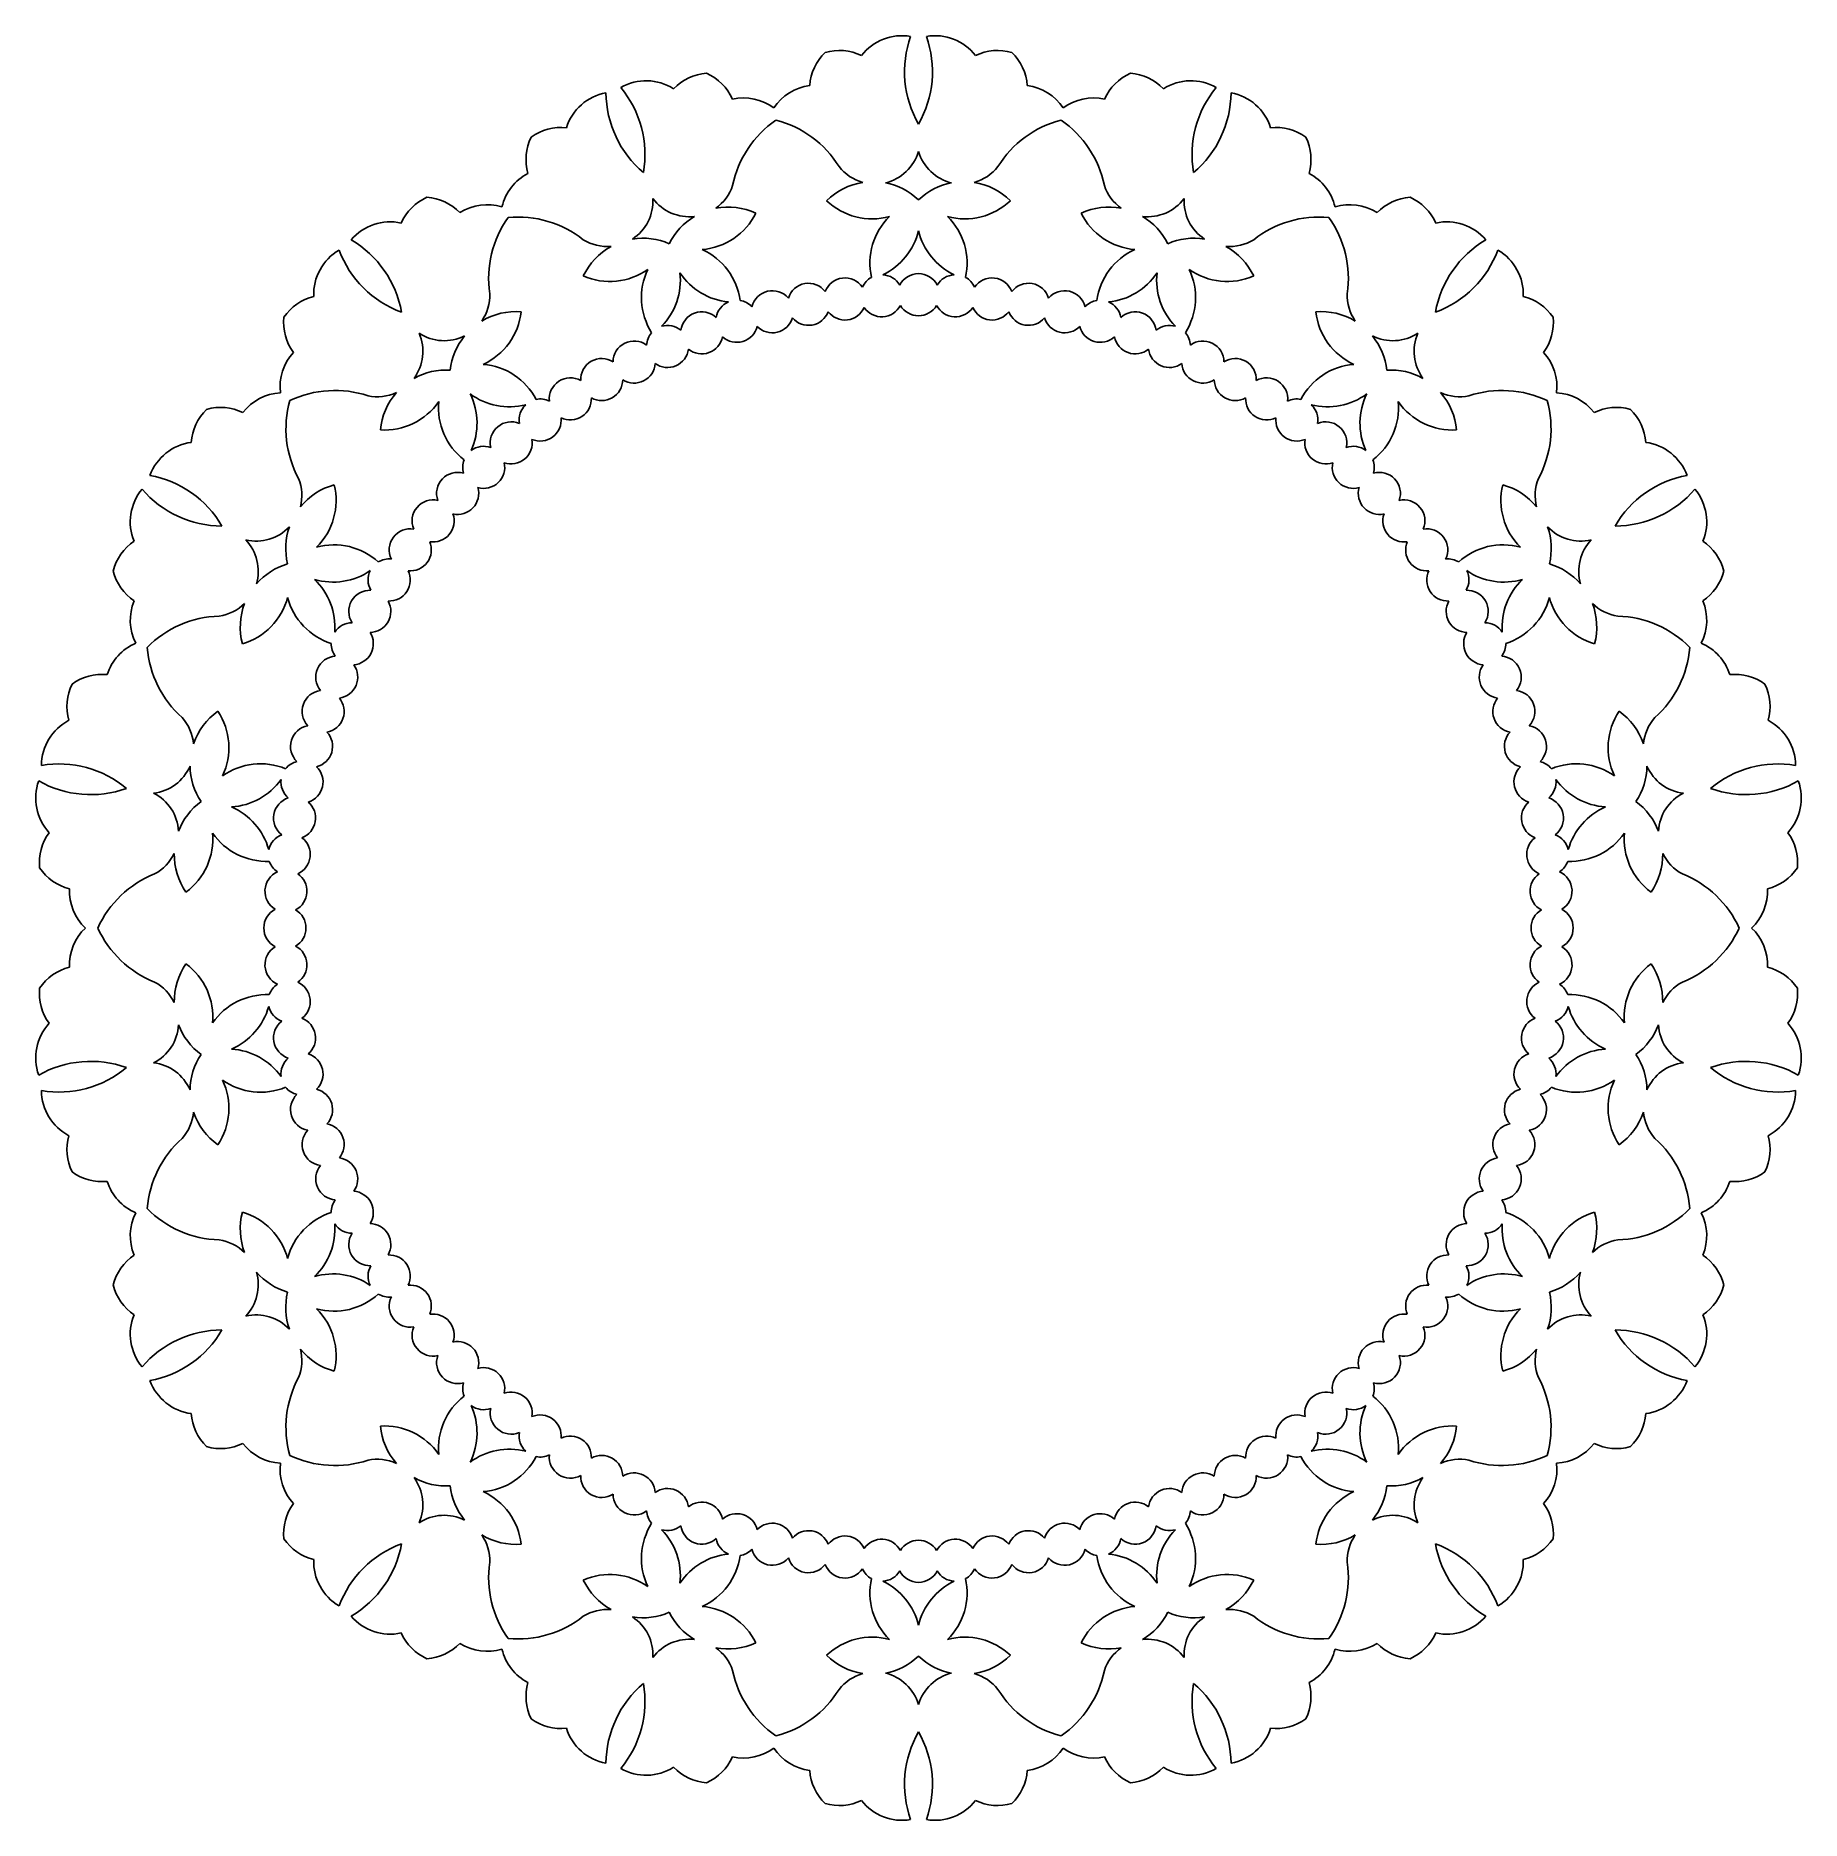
# Model space of a CAD drawing. Extents: x -346 to -179, y 364 to 534.
import ezdxf

# ---------------------------------------------------------------- set-up
doc = ezdxf.new("R2010")
doc.units = 0
doc.layers.get('0').update_dxf_attribs({"linetype": 'CONTINUOUS'})

msp = doc.modelspace()

# ---------------------------------------------------------------- linework, layer by layer
for centre, radius, start, end in [((-263.989295, 528.931327), 4.866577, 80.28949, 142.2956), ((-253.714452, 530.381515), 10.028869, 160.506319, 209.804743), ((-271.119038, 530.381515), 10.028869, 330.195257, 19.493681), ((-260.844195, 528.931327), 4.866577, 37.7044, 99.71051), ((-267.898406, 528.717213), 4.866577, 134.1546, 175.825674), ((-269.959665, 527.527145), 4.866577, 64.174326, 105.8454), ((-254.873824, 527.527145), 4.866577, 74.1546, 115.825674), ((-256.935083, 528.717213), 4.866577, 4.174326, 45.8454), ((-288.286903, 524.647003), 4.866577, 57.7044, 119.71051), ((-282.196331, 525.36949), 4.866577, 94.1546, 135.825674), ((-284.540309, 525.782797), 4.866577, 24.174326, 65.8454), ((-240.29318, 525.782797), 4.866577, 114.1546, 155.825674), ((-242.637158, 525.36949), 4.866577, 44.174326, 85.8454), ((-236.546586, 524.647003), 4.866577, 60.28949, 122.2956), ((-291.242331, 523.571315), 4.866577, 100.28949, 162.2956), ((-282.08313, 528.44825), 10.028869, 180.506319, 229.804743), ((-298.438091, 522.495531), 10.028869, 350.195257, 39.493681), ((-279.064149, 523.020782), 4.866577, 53.399349, 102.2956), ((-272.099649, 524.248812), 4.866577, 97.7044, 146.600651), ((-252.733841, 524.248812), 4.866577, 33.399349, 82.2956), ((-245.76934, 523.020782), 4.866577, 77.7044, 126.600651), ((-226.395398, 522.495531), 10.028869, 140.506319, 189.804743), ((-242.750359, 528.44825), 10.028869, 310.195257, 359.493681), ((-233.591159, 523.571315), 4.866577, 17.7044, 79.71051), ((-296.372385, 520.209829), 4.866577, 84.174326, 125.8454), ((-270.260999, 517.527149), 10.028869, 124.629259, 168.240927), ((-278.492971, 516.075631), 10.028869, 31.759073, 75.370741), ((-246.340519, 516.075631), 10.028869, 104.629259, 148.240927), ((-254.57249, 517.527149), 10.028869, 11.759073, 55.370741), ((-228.461104, 520.209829), 4.866577, 54.1546, 95.825674), ((-294.842463, 522.03312), 4.866577, 154.1546, 195.825674), ((-266.559488, 524.018002), 4.324092, 283.463529, 343.347603), ((-258.274002, 524.018002), 4.324092, 196.652397, 256.536471), ((-229.991027, 522.03312), 4.866577, 344.174326, 25.8454), ((-266.559488, 524.018002), 4.324092, 218.025456, 254.554894), ((-258.274002, 524.018002), 4.324092, 285.445106, 321.974544), ((-297.262056, 516.397286), 4.866577, 117.7044, 166.600651), ((-284.191256, 520.909045), 4.324092, 305.445106, 341.974544), ((-266.738626, 513.659757), 6.266227, 98.9276, 134.715615), ((-266.738626, 513.659757), 6.266227, 46.392824, 79.090823), ((-258.094863, 513.659757), 6.266227, 100.909177, 133.607176), ((-258.094863, 513.659757), 6.266227, 45.284385, 81.0724), ((-240.642234, 520.909045), 4.324092, 198.025456, 234.554894), ((-227.571434, 516.397286), 4.866577, 13.399349, 62.2956), ((-307.133129, 513.997111), 4.866577, 114.1546, 155.825674), ((-309.477106, 513.583804), 4.866577, 44.174326, 85.8454), ((-303.386535, 512.861317), 4.866577, 73.399349, 122.2956), ((-291.977066, 518.075242), 4.324092, 303.463529, 3.347603), ((-284.191256, 520.909045), 4.324092, 216.652397, 276.536471), ((-280.480192, 511.236748), 6.266227, 65.284385, 101.0724), ((-266.82559, 522.649871), 6.266227, 226.392824, 285.284385), ((-258.0079, 522.649871), 6.266227, 254.715615, 313.607176), ((-244.353297, 511.236748), 6.266227, 78.9276, 114.715615), ((-240.642234, 520.909045), 4.324092, 263.463529, 323.347603), ((-232.856423, 518.075242), 4.324092, 176.652397, 236.536471), ((-221.446955, 512.861317), 4.866577, 57.7044, 106.600651), ((-215.356383, 513.583804), 4.866577, 94.1546, 135.825674), ((-217.700361, 513.997111), 4.866577, 24.174326, 65.8454), ((-312.609289, 511.235096), 4.866577, 77.7044, 139.71051), ((-293.235346, 510.709845), 10.028869, 144.629259, 188.240927), ((-300.474421, 506.530363), 10.028869, 51.759073, 95.370741), ((-280.480192, 511.236748), 6.266227, 120.909177, 153.607176), ((-283.473273, 519.714435), 6.266227, 274.715615, 333.607176), ((-260.764903, 512.152454), 6.266227, 134.715615, 192.248142), ((-264.068586, 512.152454), 6.266227, 347.751858, 45.284385), ((-241.360216, 519.714435), 6.266227, 206.392824, 265.284385), ((-244.353297, 511.236748), 6.266227, 26.392824, 59.090823), ((-224.359069, 506.530363), 10.028869, 84.629259, 128.240927), ((-231.598143, 510.709845), 10.028869, 351.759073, 35.370741), ((-212.224201, 511.235096), 4.866577, 40.28949, 102.2956), ((-321.412439, 505.741463), 10.028869, 10.195257, 59.493681), ((-291.977066, 518.075242), 4.324092, 238.025456, 274.554894), ((-288.602672, 508.280407), 6.266227, 66.392824, 99.090823), ((-268.507089, 516.722824), 6.266227, 295.590475, 346.392824), ((-256.326401, 516.722824), 6.266227, 193.607176, 244.409525), ((-236.230817, 508.280407), 6.266227, 80.909177, 113.607176), ((-232.856423, 518.075242), 4.324092, 265.445106, 301.974544), ((-203.421051, 505.741463), 10.028869, 120.506319, 169.804743), ((-315.018575, 509.213465), 4.866577, 120.28949, 182.2956), ((-308.079752, 516.928916), 10.028869, 200.506319, 249.804743), ((-288.602672, 508.280407), 6.266227, 118.9276, 154.715615), ((-285.578128, 507.777213), 6.266227, 7.751858, 65.284385), ((-239.255362, 507.777213), 6.266227, 114.715615, 172.248142), ((-236.230817, 508.280407), 6.266227, 25.284385, 61.0724), ((-216.753737, 516.928916), 10.028869, 290.195257, 339.493681), ((-209.814914, 509.213465), 4.866577, 357.7044, 59.71051), ((-291.759191, 516.698607), 6.266227, 246.392824, 305.284385), ((-282.473682, 508.907139), 6.266227, 154.715615, 212.248142), ((-291.312115, 510.553899), 6.266227, 315.590475, 6.392824), ((-279.866012, 514.71994), 6.266227, 213.607176, 264.409525), ((-269.406126, 508.769477), 2, 33.892986, 159.440347), ((-265.917358, 509.074704), 2, 119.04986, 156.107014), ((-265.917358, 509.074704), 2, 30.559653, 86.649807), ((-262.416745, 509.176562), 2, 27.22632, 152.77368), ((-258.916132, 509.074704), 2, 93.350193, 149.440347), ((-258.916132, 509.074704), 2, 23.892986, 60.95014), ((-255.427363, 508.769477), 2, 20.559653, 146.107014), ((-244.967478, 514.71994), 6.266227, 275.590475, 326.392824), ((-233.521375, 510.553899), 6.266227, 173.607176, 224.409525), ((-242.359808, 508.907139), 6.266227, 327.751858, 25.284385), ((-233.074298, 516.698607), 6.266227, 234.715615, 293.607176), ((-318.689554, 504.300119), 4.866577, 104.174326, 145.8454), ((-307.482182, 509.123359), 4.324092, 325.445106, 1.974544), ((-276.300988, 507.553727), 2, 40.559653, 166.107014), ((-272.871244, 508.261912), 2, 37.22632, 162.77368), ((-251.962245, 508.261912), 2, 17.22632, 142.77368), ((-248.532501, 507.553727), 2, 13.892986, 139.440347), ((-217.351307, 509.123359), 4.324092, 178.025456, 214.554894), ((-206.143936, 504.300119), 4.866577, 34.1546, 75.825674), ((-300.686803, 501.303631), 6.266227, 85.284385, 121.0724), ((-306.398919, 508.246357), 6.266227, 294.715615, 353.607176), ((-283.008089, 505.545752), 2, 47.22632, 172.77368), ((-279.683752, 506.647318), 2, 113.350193, 169.440347), ((-279.683752, 506.647318), 2, 43.892986, 80.95014), ((-272.871244, 508.261912), 2, 220.559653, 339.440347), ((-269.406126, 508.769477), 2, 217.22632, 336.107014), ((-265.917358, 509.074704), 2, 213.892986, 332.77368), ((-262.416745, 509.176562), 2, 210.559653, 329.440347), ((-258.916132, 509.074704), 2, 207.22632, 326.107014), ((-255.427363, 508.769477), 2, 203.892986, 322.77368), ((-251.962245, 508.261912), 2, 200.559653, 319.440347), ((-245.149738, 506.647318), 2, 99.04986, 136.107014), ((-245.149738, 506.647318), 2, 10.559653, 66.649807), ((-241.8254, 505.545752), 2, 7.22632, 132.77368), ((-218.434571, 508.246357), 6.266227, 186.392824, 245.284385), ((-224.146686, 501.303631), 6.266227, 58.9276, 94.715615), ((-317.875499, 506.536716), 4.866577, 174.1546, 215.825674), ((-286.262752, 504.252757), 2, 50.559653, 106.649807), ((-279.683752, 506.647318), 2, 227.22632, 346.107014), ((-276.300988, 507.553727), 2, 223.892986, 342.77368), ((-248.532501, 507.553727), 2, 197.22632, 316.107014), ((-245.149738, 506.647318), 2, 193.892986, 312.77368), ((-238.570737, 504.252757), 2, 73.350193, 129.440347), ((-206.957991, 506.536716), 4.866577, 324.174326, 5.8454), ((-313.829233, 503.797551), 4.324092, 323.463529, 23.347603), ((-307.482182, 509.123359), 4.324092, 236.652397, 296.536471), ((-300.686803, 501.303631), 6.266227, 140.909177, 173.607176), ((-289.436728, 502.772708), 2, 53.892986, 179.440347), ((-286.262752, 504.252757), 2, 139.04986, 176.107014), ((-286.262752, 504.252757), 2, 233.892986, 352.77368), ((-283.008089, 505.545752), 2, 230.559653, 349.440347), ((-241.8254, 505.545752), 2, 190.559653, 309.440347), ((-238.570737, 504.252757), 2, 187.22632, 306.107014), ((-238.570737, 504.252757), 2, 3.892986, 40.95014), ((-235.396761, 502.772708), 2, 0.559653, 126.107014), ((-217.351307, 509.123359), 4.324092, 243.463529, 303.347603), ((-224.146686, 501.303631), 6.266227, 6.392824, 39.090823), ((-211.004256, 503.797551), 4.324092, 156.652397, 216.536471), ((-318.221604, 500.413215), 4.866577, 137.7044, 186.600651), ((-304.294065, 496.309135), 6.266227, 27.751858, 85.284385), ((-292.519277, 501.110613), 2, 57.22632, 182.77368), ((-289.436728, 502.772708), 2, 237.22632, 356.107014), ((-235.396761, 502.772708), 2, 183.892986, 302.77368), ((-232.314213, 501.110613), 2, 357.22632, 122.77368), ((-220.539425, 496.309135), 6.266227, 94.715615, 152.248142), ((-206.611885, 500.413215), 4.866577, 353.399349, 42.2956), ((-307.308309, 495.747527), 6.266227, 86.392824, 119.090823), ((-295.499968, 499.272095), 2, 60.559653, 186.107014), ((-292.519277, 501.110613), 2, 240.559653, 359.440347), ((-232.314213, 501.110613), 2, 180.559653, 299.440347), ((-229.333521, 499.272095), 2, 353.892986, 119.440347), ((-217.52518, 495.747527), 6.266227, 60.909177, 93.607176), ((-322.767359, 494.995796), 4.866577, 93.399349, 142.2956), ((-312.492516, 496.445984), 10.028869, 164.629259, 208.240927), ((-317.865554, 490.042647), 10.028869, 71.759073, 115.370741), ((-313.829233, 503.797551), 4.324092, 258.025456, 294.554894), ((-307.308309, 495.747527), 6.266227, 138.9276, 174.715615), ((-313.153661, 502.578455), 6.266227, 266.392824, 325.284385), ((-301.763297, 498.432702), 6.266227, 174.715615, 232.248142), ((-301.300984, 504.786823), 6.266227, 233.607176, 284.409525), ((-310.631932, 496.957227), 6.266227, 335.590475, 26.392824), ((-298.368716, 497.263376), 2, 63.892986, 100.95014), ((-295.499968, 499.272095), 2, 243.892986, 2.77368), ((-229.333521, 499.272095), 2, 177.22632, 296.107014), ((-226.464773, 497.263376), 2, 79.04986, 116.107014), ((-223.532506, 504.786823), 6.266227, 255.590475, 306.392824), ((-214.201557, 496.957227), 6.266227, 153.607176, 204.409525), ((-223.070192, 498.432702), 6.266227, 307.751858, 5.284385), ((-211.679828, 502.578455), 6.266227, 214.715615, 273.607176), ((-211.004256, 503.797551), 4.324092, 245.445106, 281.974544), ((-217.52518, 495.747527), 6.266227, 5.284385, 41.0724), ((-206.967936, 490.042647), 10.028869, 64.629259, 108.240927), ((-212.340974, 496.445984), 10.028869, 331.759073, 15.370741), ((-202.06613, 494.995796), 4.866577, 37.7044, 86.600651), ((-326.67647, 494.781682), 4.866577, 134.1546, 175.825674), ((-328.73773, 493.591614), 4.866577, 64.174326, 105.8454), ((-301.115814, 495.091253), 2, 67.22632, 192.77368), ((-298.368716, 497.263376), 2, 133.350193, 189.440347), ((-298.368716, 497.263376), 2, 247.22632, 6.107014), ((-226.464773, 497.263376), 2, 173.892986, 292.77368), ((-226.464773, 497.263376), 2, 350.559653, 46.649807), ((-223.717675, 495.091253), 2, 347.22632, 112.77368), ((-196.09576, 493.591614), 4.866577, 74.1546, 115.825674), ((-198.157019, 494.781682), 4.866577, 4.174326, 45.8454), ((-301.115814, 495.091253), 2, 250.559653, 9.440347), ((-223.717675, 495.091253), 2, 170.559653, 289.440347), ((-330.877713, 490.313281), 4.866577, 97.7044, 159.71051), ((-303.731967, 492.763074), 2, 70.559653, 126.649807), ((-221.101523, 492.763074), 2, 53.350193, 109.440347), ((-193.955777, 490.313281), 4.866577, 20.28949, 82.2956), ((-337.271035, 482.1401), 10.028869, 30.195257, 79.493681), ((-306.208321, 490.28672), 2, 73.892986, 199.440347), ((-303.731967, 492.763074), 2, 159.04986, 196.107014), ((-303.731967, 492.763074), 2, 253.892986, 12.77368), ((-221.101523, 492.763074), 2, 167.22632, 286.107014), ((-221.101523, 492.763074), 2, 343.892986, 20.95014), ((-218.625168, 490.28672), 2, 340.559653, 106.107014), ((-187.562455, 482.1401), 10.028869, 100.506319, 149.804743), ((-332.450263, 487.589544), 4.866577, 140.28949, 202.2956), ((-328.568742, 497.212914), 10.028869, 220.506319, 269.804743), ((-325.337552, 490.082471), 4.324092, 345.445106, 21.974544), ((-316.27748, 485.058486), 6.266227, 105.284385, 141.0724), ((-324.019665, 489.628856), 6.266227, 314.715615, 13.607176), ((-306.208321, 490.28672), 2, 257.22632, 16.107014), ((-218.625168, 490.28672), 2, 163.892986, 282.77368), ((-200.813824, 489.628856), 6.266227, 166.392824, 225.284385), ((-208.55601, 485.058486), 6.266227, 38.9276, 74.715615), ((-199.495937, 490.082471), 4.324092, 158.025456, 194.554894), ((-196.264748, 497.212914), 10.028869, 270.195257, 319.493681), ((-192.383226, 487.589544), 4.866577, 337.7044, 39.71051), ((-308.5365, 487.670567), 2, 77.22632, 202.77368), ((-216.29699, 487.670567), 2, 337.22632, 102.77368), ((-325.337552, 490.082471), 4.324092, 256.652397, 316.536471), ((-316.27748, 485.058486), 6.266227, 160.909177, 193.607176), ((-310.708623, 484.923469), 2, 80.559653, 206.107014), ((-308.5365, 487.670567), 2, 260.559653, 19.440347), ((-216.29699, 487.670567), 2, 160.559653, 279.440347), ((-214.124866, 484.923469), 2, 333.892986, 99.440347), ((-199.495937, 490.082471), 4.324092, 223.463529, 283.347603), ((-208.55601, 485.058486), 6.266227, 346.392824, 19.090823), ((-334.219391, 481.71696), 4.866577, 124.174326, 165.8454), ((-329.480295, 482.907029), 4.324092, 343.463529, 43.347603), ((-317.958979, 479.13144), 6.266227, 47.751858, 105.284385), ((-310.708623, 484.923469), 2, 263.892986, 22.77368), ((-214.124866, 484.923469), 2, 157.22632, 276.107014), ((-206.874511, 479.13144), 6.266227, 74.715615, 132.248142), ((-195.353194, 482.907029), 4.324092, 136.652397, 196.536471), ((-190.614098, 481.71696), 4.866577, 14.1546, 55.825674), ((-320.599361, 477.572768), 6.266227, 106.392824, 139.090823), ((-312.717342, 482.054721), 2, 83.892986, 120.95014), ((-212.116147, 482.054721), 2, 59.04986, 96.107014), ((-204.234129, 477.572768), 6.266227, 40.909177, 73.607176), ((-334.219391, 484.097097), 4.866577, 194.1546, 235.825674), ((-318.045943, 488.121554), 6.266227, 253.607176, 304.409525), ((-324.136287, 477.572768), 6.266227, 355.590475, 46.392824), ((-312.717342, 482.054721), 2, 153.350193, 209.440347), ((-312.717342, 482.054721), 2, 267.22632, 26.107014), ((-212.116147, 482.054721), 2, 153.892986, 272.77368), ((-212.116147, 482.054721), 2, 330.559653, 26.649807), ((-206.787547, 488.121554), 6.266227, 235.590475, 286.392824), ((-200.697203, 477.572768), 6.266227, 133.607176, 184.409525), ((-190.614098, 484.097097), 4.866577, 304.174326, 345.8454), ((-328.42851, 481.992513), 6.266227, 286.392824, 345.284385), ((-316.307138, 481.992513), 6.266227, 194.715615, 252.248142), ((-314.55586, 479.07403), 2, 87.22632, 212.77368), ((-210.27763, 479.07403), 2, 327.22632, 92.77368), ((-208.526352, 481.992513), 6.266227, 287.751858, 345.284385), ((-196.404979, 481.992513), 6.266227, 194.715615, 253.607176), ((-332.450263, 478.224514), 4.866577, 157.7044, 206.600651), ((-328.568742, 468.601144), 10.028869, 91.759073, 135.370741), ((-329.480295, 482.907029), 4.324092, 278.025456, 314.554894), ((-320.599361, 477.572768), 6.266227, 158.9276, 194.715615), ((-314.55586, 479.07403), 2, 270.559653, 29.440347), ((-210.27763, 479.07403), 2, 150.559653, 269.440347), ((-195.353194, 482.907029), 4.324092, 225.445106, 261.974544), ((-204.234129, 477.572768), 6.266227, 345.284385, 21.0724), ((-196.264748, 468.601144), 10.028869, 44.629259, 88.240927), ((-192.383226, 478.224514), 4.866577, 333.399349, 22.2956), ((-316.217955, 475.991481), 2, 90.559653, 146.649807), ((-316.217955, 475.991481), 2, 273.892986, 32.77368), ((-208.615534, 475.991481), 2, 147.22632, 266.107014), ((-208.615534, 475.991481), 2, 33.350193, 89.440347), ((-334.869009, 471.579065), 4.866577, 113.399349, 162.2956), ((-325.709808, 476.456), 10.028869, 184.629259, 228.240927), ((-316.217955, 475.991481), 2, 179.04986, 216.107014), ((-208.615534, 475.991481), 2, 323.892986, 0.95014), ((-199.123682, 476.456), 10.028869, 311.759073, 355.370741), ((-189.964481, 471.579065), 4.866577, 17.7044, 66.600651), ((-317.698004, 472.817505), 2, 93.892986, 219.440347), ((-317.698004, 472.817505), 2, 277.22632, 36.107014), ((-207.135485, 472.817505), 2, 143.892986, 262.77368), ((-207.135485, 472.817505), 2, 320.559653, 86.107014), ((-338.469141, 470.040869), 4.866577, 154.1546, 195.825674), ((-339.999063, 468.217579), 4.866577, 84.174326, 125.8454), ((-184.834426, 468.217579), 4.866577, 54.1546, 95.825674), ((-186.364349, 470.040869), 4.866577, 344.174326, 25.8454), ((-318.990999, 469.562842), 2, 97.22632, 222.77368), ((-318.990999, 469.562842), 2, 280.559653, 39.440347), ((-205.84249, 469.562842), 2, 140.559653, 259.440347), ((-205.84249, 469.562842), 2, 317.22632, 82.77368), ((-340.888734, 464.405036), 4.866577, 117.7044, 179.71051), ((-335.603744, 466.082992), 4.324092, 5.445106, 41.974544), ((-325.371757, 464.460718), 6.266227, 125.284385, 161.0724), ((-334.21019, 466.107478), 6.266227, 334.715615, 33.607176), ((-190.6233, 466.107478), 6.266227, 146.392824, 205.284385), ((-199.461733, 464.460718), 6.266227, 18.9276, 54.715615), ((-189.229745, 466.082992), 4.324092, 138.025456, 174.554894), ((-183.944756, 464.405036), 4.866577, 0.28949, 62.2956), ((-320.092565, 466.238505), 2, 100.559653, 226.107014), ((-320.092565, 466.238505), 2, 283.892986, 42.77368), ((-204.740925, 466.238505), 2, 137.22632, 256.107014), ((-204.740925, 466.238505), 2, 313.892986, 79.440347), ((-344.101099, 454.538113), 10.028869, 50.195257, 99.493681), ((-335.603744, 466.082992), 4.324092, 276.652397, 336.536471), ((-325.371757, 464.460718), 6.266227, 180.909177, 213.607176), ((-324.92468, 458.31601), 6.266227, 67.751858, 125.284385), ((-320.998974, 462.855741), 2, 103.892986, 140.95014), ((-320.998974, 462.855741), 2, 287.22632, 46.107014), ((-203.834516, 462.855741), 2, 133.892986, 252.77368), ((-203.834516, 462.855741), 2, 39.04986, 76.107014), ((-199.90881, 458.31601), 6.266227, 54.715615, 112.248142), ((-199.461733, 464.460718), 6.266227, 326.392824, 359.090823), ((-189.229745, 466.082992), 4.324092, 203.463529, 263.347603), ((-180.732391, 454.538113), 10.028869, 80.506319, 129.804743), ((-341.434875, 461.307717), 4.866577, 160.28949, 222.2956), ((-341.078824, 471.678285), 10.028869, 240.506319, 289.804743), ((-337.042504, 457.923381), 4.324092, 3.463529, 63.347603), ((-328.081199, 466.73421), 6.266227, 273.607176, 324.409525), ((-320.998974, 462.855741), 2, 173.350193, 229.440347), ((-203.834516, 462.855741), 2, 310.559653, 6.649807), ((-196.75229, 466.73421), 6.266227, 215.590475, 266.392824), ((-187.790986, 457.923381), 4.324092, 116.652397, 176.536471), ((-183.754665, 471.678285), 10.028869, 250.195257, 299.493681), ((-183.398615, 461.307717), 4.866577, 317.7044, 19.71051), ((-326.87273, 455.948274), 6.266227, 126.392824, 159.090823), ((-330.196353, 454.738574), 6.266227, 15.590475, 66.392824), ((-321.707159, 459.425997), 2, 107.22632, 232.77368), ((-321.707159, 459.425997), 2, 290.559653, 49.440347), ((-203.126331, 459.425997), 2, 130.559653, 249.440347), ((-203.126331, 459.425997), 2, 307.22632, 72.77368), ((-194.637136, 454.738574), 6.266227, 113.607176, 164.409525), ((-197.960759, 455.948274), 6.266227, 20.909177, 53.607176), ((-341.088769, 455.184216), 4.866577, 144.174326, 185.8454), ((-335.741366, 457.423748), 6.266227, 306.392824, 5.284385), ((-324.351001, 461.569502), 6.266227, 214.715615, 272.248142), ((-322.214724, 455.960879), 2, 110.559653, 166.649807), ((-322.214724, 455.960879), 2, 293.892986, 52.77368), ((-202.618766, 455.960879), 2, 127.22632, 246.107014), ((-202.618766, 455.960879), 2, 13.350193, 69.440347), ((-200.482488, 461.569502), 6.266227, 267.751858, 325.284385), ((-189.092124, 457.423748), 6.266227, 174.715615, 233.607176), ((-183.74472, 455.184216), 4.866577, 354.1546, 35.825674), ((-341.902824, 457.420813), 4.866577, 214.1546, 255.825674), ((-337.042504, 457.923381), 4.324092, 298.025456, 334.554894), ((-326.87273, 455.948274), 6.266227, 178.9276, 214.715615), ((-322.214724, 455.960879), 2, 199.04986, 236.107014), ((-202.618766, 455.960879), 2, 303.892986, 340.95014), ((-197.960759, 455.948274), 6.266227, 325.284385, 1.0724), ((-187.790986, 457.923381), 4.324092, 205.445106, 241.974544), ((-182.930665, 457.420813), 4.866577, 284.174326, 325.8454), ((-331.293023, 444.792016), 10.028869, 111.759073, 155.370741), ((-322.519951, 452.472111), 2, 113.892986, 239.440347), ((-322.519951, 452.472111), 2, 297.22632, 56.107014), ((-202.313538, 452.472111), 2, 123.892986, 242.77368), ((-202.313538, 452.472111), 2, 300.559653, 66.107014), ((-193.540467, 444.792016), 10.028869, 24.629259, 68.240927), ((-338.231846, 452.507467), 4.866577, 177.7044, 226.600651), ((-186.601644, 452.507467), 4.866577, 313.399349, 2.2956), ((-322.621809, 448.971498), 2, 117.22632, 242.77368), ((-322.621809, 448.971498), 2, 300.559653, 59.440347), ((-202.211681, 448.971498), 2, 120.559653, 239.440347), ((-202.211681, 448.971498), 2, 297.22632, 62.77368), ((-338.231846, 445.435528), 4.866577, 133.399349, 182.2956), ((-331.293023, 453.150979), 10.028869, 204.629259, 248.240927), ((-193.540467, 453.150979), 10.028869, 291.759073, 335.370741), ((-186.601644, 445.435528), 4.866577, 357.7044, 46.600651), ((-322.519951, 445.470885), 2, 120.559653, 246.107014), ((-322.519951, 445.470885), 2, 303.892986, 62.77368), ((-202.313538, 445.470885), 2, 117.22632, 236.107014), ((-202.313538, 445.470885), 2, 293.892986, 59.440347), ((-341.902824, 440.522182), 4.866577, 104.174326, 145.8454), ((-326.87273, 441.994722), 6.266227, 145.284385, 181.0724), ((-335.741366, 440.519247), 6.266227, 354.715615, 53.607176), ((-189.092124, 440.519247), 6.266227, 126.392824, 185.284385), ((-197.960759, 441.994722), 6.266227, 358.9276, 34.715615), ((-182.930665, 440.522182), 4.866577, 34.1546, 75.825674), ((-341.088769, 442.758779), 4.866577, 174.1546, 215.825674), ((-337.042504, 440.019615), 4.324092, 25.445106, 61.974544), ((-322.214724, 441.982116), 2, 123.892986, 160.95014), ((-322.214724, 441.982116), 2, 307.22632, 66.107014), ((-202.618766, 441.982116), 2, 113.892986, 232.77368), ((-202.618766, 441.982116), 2, 19.04986, 56.107014), ((-187.790986, 440.019615), 4.324092, 118.025456, 154.554894), ((-183.74472, 442.758779), 4.866577, 324.174326, 5.8454), ((-324.351001, 436.373494), 6.266227, 87.751858, 145.284385), ((-330.196353, 443.204421), 6.266227, 293.607176, 344.409525), ((-322.214724, 441.982116), 2, 193.350193, 249.440347), ((-202.618766, 441.982116), 2, 290.559653, 346.649807), ((-200.482488, 436.373494), 6.266227, 34.715615, 92.248142), ((-194.637136, 443.204421), 6.266227, 195.590475, 246.392824), ((-341.434875, 436.635279), 4.866577, 137.7044, 199.71051), ((-337.042504, 440.019615), 4.324092, 296.652397, 356.536471), ((-326.87273, 441.994722), 6.266227, 200.909177, 233.607176), ((-321.707159, 438.516998), 2, 127.22632, 252.77368), ((-321.707159, 438.516998), 2, 310.559653, 69.440347), ((-203.126331, 438.516998), 2, 110.559653, 229.440347), ((-203.126331, 438.516998), 2, 287.22632, 52.77368), ((-197.960759, 441.994722), 6.266227, 306.392824, 339.090823), ((-187.790986, 440.019615), 4.324092, 183.463529, 243.347603), ((-183.398615, 436.635279), 4.866577, 340.28949, 42.2956), ((-341.078824, 426.264711), 10.028869, 70.195257, 119.493681), ((-335.603744, 431.860003), 4.324092, 23.463529, 83.347603), ((-325.371757, 433.482277), 6.266227, 146.392824, 179.090823), ((-328.081199, 431.208785), 6.266227, 35.590475, 86.392824), ((-320.998974, 435.087254), 2, 130.559653, 186.649807), ((-320.998974, 435.087254), 2, 313.892986, 72.77368), ((-203.834516, 435.087254), 2, 107.22632, 226.107014), ((-203.834516, 435.087254), 2, 353.350193, 49.440347), ((-196.75229, 431.208785), 6.266227, 93.607176, 144.409525), ((-199.461733, 433.482277), 6.266227, 0.909177, 33.607176), ((-189.229745, 431.860003), 4.324092, 96.652397, 156.536471), ((-183.754665, 426.264711), 10.028869, 60.506319, 109.804743), ((-344.101099, 443.404882), 10.028869, 260.506319, 309.804743), ((-334.21019, 431.835518), 6.266227, 326.392824, 25.284385), ((-324.92468, 439.626986), 6.266227, 234.715615, 292.248142), ((-199.90881, 439.626986), 6.266227, 247.751858, 305.284385), ((-190.6233, 431.835518), 6.266227, 154.715615, 213.607176), ((-180.732391, 443.404882), 10.028869, 230.195257, 279.493681), ((-340.888734, 433.53796), 4.866577, 180.28949, 242.2956), ((-320.998974, 435.087254), 2, 219.04986, 256.107014), ((-320.092565, 431.704491), 2, 133.892986, 259.440347), ((-320.092565, 431.704491), 2, 317.22632, 76.107014), ((-204.740925, 431.704491), 2, 103.892986, 222.77368), ((-204.740925, 431.704491), 2, 280.559653, 46.107014), ((-203.834516, 435.087254), 2, 283.892986, 320.95014), ((-183.944756, 433.53796), 4.866577, 297.7044, 359.71051), ((-335.603744, 431.860003), 4.324092, 318.025456, 354.554894), ((-325.371757, 433.482277), 6.266227, 198.9276, 234.715615), ((-199.461733, 433.482277), 6.266227, 305.284385, 341.0724), ((-189.229745, 431.860003), 4.324092, 185.445106, 221.974544), ((-338.469141, 427.902126), 4.866577, 164.174326, 205.8454), ((-318.990999, 428.380153), 2, 137.22632, 262.77368), ((-318.990999, 428.380153), 2, 320.559653, 79.440347), ((-205.84249, 428.380153), 2, 100.559653, 219.440347), ((-205.84249, 428.380153), 2, 277.22632, 42.77368), ((-186.364349, 427.902126), 4.866577, 334.1546, 15.825674), ((-325.709808, 421.486995), 10.028869, 131.759073, 175.370741), ((-199.123682, 421.486995), 10.028869, 4.629259, 48.240927), ((-317.698004, 425.12549), 2, 140.559653, 266.107014), ((-317.698004, 425.12549), 2, 323.892986, 82.77368), ((-207.135485, 425.12549), 2, 97.22632, 216.107014), ((-207.135485, 425.12549), 2, 273.892986, 39.440347), ((-339.999063, 429.725417), 4.866577, 234.1546, 275.825674), ((-334.869009, 426.36393), 4.866577, 197.7044, 246.600651), ((-189.964481, 426.36393), 4.866577, 293.399349, 342.2956), ((-184.834426, 429.725417), 4.866577, 264.174326, 305.8454), ((-316.217955, 421.951514), 2, 143.892986, 180.95014), ((-316.217955, 421.951514), 2, 327.22632, 86.107014), ((-208.615534, 421.951514), 2, 93.892986, 212.77368), ((-208.615534, 421.951514), 2, 359.04986, 36.107014), ((-332.450263, 419.718481), 4.866577, 153.399349, 202.2956), ((-328.568742, 429.341851), 10.028869, 224.629259, 268.240927), ((-320.599361, 420.370227), 6.266227, 165.284385, 201.0724), ((-328.42851, 415.950483), 6.266227, 14.715615, 73.607176), ((-316.307138, 415.950483), 6.266227, 107.751858, 165.284385), ((-324.136287, 420.370227), 6.266227, 313.607176, 4.409525), ((-316.217955, 421.951514), 2, 213.350193, 269.440347), ((-314.55586, 418.868966), 2, 330.559653, 89.440347), ((-210.27763, 418.868966), 2, 90.559653, 209.440347), ((-208.615534, 421.951514), 2, 270.559653, 326.649807), ((-200.697203, 420.370227), 6.266227, 175.590475, 226.392824), ((-208.526352, 415.950483), 6.266227, 14.715615, 72.248142), ((-196.404979, 415.950483), 6.266227, 106.392824, 165.284385), ((-204.234129, 420.370227), 6.266227, 338.9276, 14.715615), ((-196.264748, 429.341851), 10.028869, 271.759073, 315.370741), ((-192.383226, 419.718481), 4.866577, 337.7044, 26.600651), ((-329.480295, 415.035967), 4.324092, 45.445106, 81.974544), ((-314.55586, 418.868966), 2, 147.22632, 272.77368), ((-210.27763, 418.868966), 2, 267.22632, 32.77368), ((-195.353194, 415.035967), 4.324092, 98.025456, 134.554894), ((-334.219391, 413.845898), 4.866577, 124.174326, 165.8454), ((-312.717342, 415.888274), 2, 333.892986, 92.77368), ((-212.116147, 415.888274), 2, 87.22632, 206.107014), ((-190.614098, 413.845898), 4.866577, 14.1546, 55.825674), ((-329.480295, 415.035967), 4.324092, 316.652397, 16.536471), ((-320.599361, 420.370227), 6.266227, 220.909177, 253.607176), ((-318.045943, 409.821442), 6.266227, 55.590475, 106.392824), ((-312.717342, 415.888274), 2, 150.559653, 206.649807), ((-212.116147, 415.888274), 2, 333.350193, 29.440347), ((-206.787547, 409.821442), 6.266227, 73.607176, 124.409525), ((-204.234129, 420.370227), 6.266227, 286.392824, 319.090823), ((-195.353194, 415.035967), 4.324092, 163.463529, 223.347603), ((-334.219391, 416.226035), 4.866577, 194.1546, 235.825674), ((-316.27748, 412.884509), 6.266227, 166.392824, 199.090823), ((-317.958979, 418.811556), 6.266227, 254.715615, 312.248142), ((-312.717342, 415.888274), 2, 239.04986, 276.107014), ((-310.708623, 413.019526), 2, 337.22632, 96.107014), ((-214.124866, 413.019526), 2, 83.892986, 202.77368), ((-212.116147, 415.888274), 2, 263.892986, 300.95014), ((-206.874511, 418.811556), 6.266227, 227.751858, 285.284385), ((-208.55601, 412.884509), 6.266227, 340.909177, 13.607176), ((-190.614098, 416.226035), 4.866577, 304.174326, 345.8454), ((-324.019665, 408.314139), 6.266227, 346.392824, 45.284385), ((-310.708623, 413.019526), 2, 153.892986, 279.440347), ((-308.5365, 410.272428), 2, 340.559653, 99.440347), ((-216.29699, 410.272428), 2, 80.559653, 199.440347), ((-214.124866, 413.019526), 2, 260.559653, 26.107014), ((-200.813824, 408.314139), 6.266227, 134.715615, 193.607176), ((-332.450263, 410.353452), 4.866577, 157.7044, 219.71051), ((-328.568742, 400.730082), 10.028869, 90.195257, 139.493681), ((-337.271035, 415.802896), 10.028869, 280.506319, 329.804743), ((-325.337552, 407.860525), 4.324092, 43.463529, 103.347603), ((-308.5365, 410.272428), 2, 157.22632, 282.77368), ((-216.29699, 410.272428), 2, 257.22632, 22.77368), ((-199.495937, 407.860525), 4.324092, 76.652397, 136.536471), ((-196.264748, 400.730082), 10.028869, 40.506319, 89.804743), ((-187.562455, 415.802896), 10.028869, 210.195257, 259.493681), ((-192.383226, 410.353452), 4.866577, 320.28949, 22.2956), ((-325.337552, 407.860525), 4.324092, 338.025456, 14.554894), ((-316.27748, 412.884509), 6.266227, 218.9276, 254.715615), ((-306.208321, 407.656276), 2, 343.892986, 102.77368), ((-218.625168, 407.656276), 2, 77.22632, 196.107014), ((-208.55601, 412.884509), 6.266227, 285.284385, 321.0724), ((-199.495937, 407.860525), 4.324092, 165.445106, 201.974544), ((-306.208321, 407.656276), 2, 160.559653, 286.107014), ((-303.731967, 405.179921), 2, 347.22632, 106.107014), ((-221.101523, 405.179921), 2, 73.892986, 192.77368), ((-218.625168, 407.656276), 2, 253.892986, 19.440347), ((-330.877713, 407.629715), 4.866577, 200.28949, 262.2956), ((-312.492516, 401.497011), 10.028869, 151.759073, 195.370741), ((-303.731967, 405.179921), 2, 163.892986, 200.95014), ((-221.101523, 405.179921), 2, 339.04986, 16.107014), ((-212.340974, 401.497011), 10.028869, 344.629259, 28.240927), ((-193.955777, 407.629715), 4.866577, 277.7044, 339.71051), ((-301.763297, 399.510294), 6.266227, 127.751858, 185.284385), ((-301.115814, 402.851743), 2, 350.559653, 109.440347), ((-223.717675, 402.851743), 2, 70.559653, 189.440347), ((-223.070192, 399.510294), 6.266227, 354.715615, 52.248142), ((-326.67647, 403.161313), 4.866577, 184.174326, 225.8454), ((-310.631932, 400.985768), 6.266227, 333.607176, 24.409525), ((-303.731967, 405.179921), 2, 233.350193, 289.440347), ((-301.115814, 402.851743), 2, 167.22632, 292.77368), ((-298.368716, 400.679619), 2, 353.892986, 112.77368), ((-226.464773, 400.679619), 2, 67.22632, 186.107014), ((-223.717675, 402.851743), 2, 247.22632, 12.77368), ((-221.101523, 405.179921), 2, 250.559653, 306.649807), ((-214.201557, 400.985768), 6.266227, 155.590475, 206.392824), ((-198.157019, 403.161313), 4.866577, 314.1546, 355.825674), ((-313.153661, 395.36454), 6.266227, 34.715615, 93.607176), ((-307.308309, 402.195468), 6.266227, 185.284385, 221.0724), ((-298.368716, 400.679619), 2, 170.559653, 226.649807), ((-295.499968, 398.6709), 2, 357.22632, 116.107014), ((-229.333521, 398.6709), 2, 63.892986, 182.77368), ((-226.464773, 400.679619), 2, 313.350193, 9.440347), ((-211.679828, 395.36454), 6.266227, 86.392824, 145.284385), ((-217.52518, 402.195468), 6.266227, 318.9276, 354.715615), ((-328.73773, 404.351382), 4.866577, 254.1546, 295.825674), ((-322.767359, 402.9472), 4.866577, 217.7044, 266.600651), ((-317.865554, 407.900348), 10.028869, 244.629259, 288.240927), ((-301.300984, 393.156173), 6.266227, 75.590475, 126.392824), ((-304.294065, 401.63386), 6.266227, 274.715615, 332.248142), ((-298.368716, 400.679619), 2, 259.04986, 296.107014), ((-295.499968, 398.6709), 2, 173.892986, 299.440347), ((-292.519277, 396.832383), 2, 0.559653, 119.440347), ((-232.314213, 396.832383), 2, 60.559653, 179.440347), ((-229.333521, 398.6709), 2, 240.559653, 6.107014), ((-226.464773, 400.679619), 2, 243.892986, 280.95014), ((-220.539425, 401.63386), 6.266227, 207.751858, 265.284385), ((-223.532506, 393.156173), 6.266227, 53.607176, 104.409525), ((-206.967936, 407.900348), 10.028869, 251.759073, 295.370741), ((-202.06613, 402.9472), 4.866577, 273.399349, 322.2956), ((-196.09576, 404.351382), 4.866577, 244.174326, 285.8454), ((-318.221604, 397.52978), 4.866577, 173.399349, 222.2956), ((-313.829233, 394.145444), 4.324092, 65.445106, 101.974544), ((-289.436728, 395.170287), 2, 3.892986, 122.77368), ((-235.396761, 395.170287), 2, 57.22632, 176.107014), ((-211.004256, 394.145444), 4.324092, 78.025456, 114.554894), ((-206.611885, 397.52978), 4.866577, 317.7044, 6.600651), ((-313.829233, 394.145444), 4.324092, 336.652397, 36.536471), ((-307.308309, 402.195468), 6.266227, 240.909177, 273.607176), ((-300.686803, 396.639365), 6.266227, 186.392824, 219.090823), ((-306.398919, 389.696639), 6.266227, 6.392824, 65.284385), ((-292.519277, 396.832383), 2, 177.22632, 302.77368), ((-286.262752, 393.690238), 2, 7.22632, 126.107014), ((-238.570737, 393.690238), 2, 53.892986, 172.77368), ((-232.314213, 396.832383), 2, 237.22632, 2.77368), ((-218.434571, 389.696639), 6.266227, 114.715615, 173.607176), ((-224.146686, 396.639365), 6.266227, 320.909177, 353.607176), ((-217.52518, 402.195468), 6.266227, 266.392824, 299.090823), ((-211.004256, 394.145444), 4.324092, 143.463529, 203.347603), ((-317.875499, 391.406279), 4.866577, 144.174326, 185.8454), ((-289.436728, 395.170287), 2, 180.559653, 306.107014), ((-283.008089, 392.397243), 2, 10.559653, 129.440347), ((-241.8254, 392.397243), 2, 50.559653, 169.440347), ((-235.396761, 395.170287), 2, 233.892986, 359.440347), ((-206.957991, 391.406279), 4.866577, 354.1546, 35.825674), ((-307.482182, 388.819636), 4.324092, 63.463529, 123.347603), ((-282.473682, 389.035856), 6.266227, 147.751858, 205.284385), ((-286.262752, 393.690238), 2, 183.892986, 220.95014), ((-286.262752, 393.690238), 2, 253.350193, 309.440347), ((-283.008089, 392.397243), 2, 187.22632, 312.77368), ((-279.683752, 391.295678), 2, 13.892986, 132.77368), ((-276.300988, 390.389269), 2, 17.22632, 136.107014), ((-248.532501, 390.389269), 2, 43.892986, 162.77368), ((-245.149738, 391.295678), 2, 47.22632, 166.107014), ((-241.8254, 392.397243), 2, 227.22632, 352.77368), ((-238.570737, 393.690238), 2, 230.559653, 286.649807), ((-238.570737, 393.690238), 2, 319.04986, 356.107014), ((-242.359808, 389.035856), 6.266227, 334.715615, 32.248142), ((-217.351307, 388.819636), 4.324092, 56.652397, 116.536471), ((-318.689554, 393.642877), 4.866577, 214.1546, 255.825674), ((-308.079752, 381.01408), 10.028869, 110.195257, 159.493681), ((-321.412439, 392.201532), 10.028869, 300.506319, 349.804743), ((-300.686803, 396.639365), 6.266227, 238.9276, 274.715615), ((-307.482182, 388.819636), 4.324092, 358.025456, 34.554894), ((-291.312115, 387.389097), 6.266227, 353.607176, 44.409525), ((-279.683752, 391.295678), 2, 190.559653, 246.649807), ((-272.871244, 389.681084), 2, 20.559653, 139.440347), ((-269.406126, 389.173519), 2, 23.892986, 142.77368), ((-265.917358, 388.868291), 2, 27.22632, 146.107014), ((-262.416745, 388.766434), 2, 30.559653, 149.440347), ((-258.916132, 388.868291), 2, 33.892986, 152.77368), ((-255.427363, 389.173519), 2, 37.22632, 156.107014), ((-251.962245, 389.681084), 2, 40.559653, 159.440347), ((-245.149738, 391.295678), 2, 293.350193, 349.440347), ((-233.521375, 387.389097), 6.266227, 135.590475, 186.392824), ((-224.146686, 396.639365), 6.266227, 265.284385, 301.0724), ((-217.351307, 388.819636), 4.324092, 145.445106, 181.974544), ((-203.421051, 392.201532), 10.028869, 190.195257, 239.493681), ((-216.753737, 381.01408), 10.028869, 20.506319, 69.804743), ((-206.143936, 393.642877), 4.866577, 284.174326, 325.8454), ((-315.018575, 388.729531), 4.866577, 177.7044, 239.71051), ((-293.235346, 387.233151), 10.028869, 171.759073, 215.370741), ((-279.866012, 383.223056), 6.266227, 95.590475, 146.392824), ((-285.578128, 390.165782), 6.266227, 294.715615, 352.248142), ((-279.683752, 391.295678), 2, 279.04986, 316.107014), ((-276.300988, 390.389269), 2, 193.892986, 319.440347), ((-272.871244, 389.681084), 2, 197.22632, 322.77368), ((-251.962245, 389.681084), 2, 217.22632, 342.77368), ((-248.532501, 390.389269), 2, 220.559653, 346.107014), ((-245.149738, 391.295678), 2, 223.892986, 260.95014), ((-239.255362, 390.165782), 6.266227, 187.751858, 245.284385), ((-244.967478, 383.223056), 6.266227, 33.607176, 84.409525), ((-231.598143, 387.233151), 10.028869, 324.629259, 8.240927), ((-209.814914, 388.729531), 4.866577, 300.28949, 2.2956), ((-291.759191, 381.244388), 6.266227, 54.715615, 113.607176), ((-288.602672, 389.662589), 6.266227, 205.284385, 241.0724), ((-269.406126, 389.173519), 2, 200.559653, 326.107014), ((-265.917358, 388.868291), 2, 203.892986, 240.95014), ((-260.764903, 385.790541), 6.266227, 167.751858, 225.284385), ((-265.917358, 388.868291), 2, 273.350193, 329.440347), ((-268.507089, 381.220171), 6.266227, 13.607176, 64.409525), ((-262.416745, 388.766434), 2, 207.22632, 332.77368), ((-256.326401, 381.220171), 6.266227, 115.590475, 166.392824), ((-258.916132, 388.868291), 2, 210.559653, 266.649807), ((-264.068586, 385.790541), 6.266227, 314.715615, 12.248142), ((-258.916132, 388.868291), 2, 299.04986, 336.107014), ((-255.427363, 389.173519), 2, 213.892986, 339.440347), ((-233.074298, 381.244388), 6.266227, 66.392824, 125.284385), ((-236.230817, 389.662589), 6.266227, 298.9276, 334.715615), ((-312.609289, 386.707899), 4.866577, 220.28949, 282.2956), ((-300.474421, 391.412632), 10.028869, 264.629259, 308.240927), ((-291.977066, 379.867753), 4.324092, 85.445106, 121.974544), ((-288.602672, 389.662589), 6.266227, 260.909177, 293.607176), ((-291.977066, 379.867753), 4.324092, 356.652397, 56.536471), ((-280.480192, 386.706248), 6.266227, 206.392824, 239.090823), ((-283.473273, 378.22856), 6.266227, 26.392824, 85.284385), ((-241.360216, 378.22856), 6.266227, 94.715615, 153.607176), ((-244.353297, 386.706248), 6.266227, 300.909177, 333.607176), ((-236.230817, 389.662589), 6.266227, 246.392824, 279.090823), ((-232.856423, 379.867753), 4.324092, 123.463529, 183.347603), ((-232.856423, 379.867753), 4.324092, 58.025456, 94.554894), ((-224.359069, 391.412632), 10.028869, 231.759073, 275.370741), ((-212.224201, 386.707899), 4.866577, 257.7044, 319.71051), ((-307.133129, 383.945885), 4.866577, 204.174326, 245.8454), ((-217.700361, 383.945885), 4.866577, 294.1546, 335.825674), ((-309.477106, 384.359191), 4.866577, 274.1546, 315.825674), ((-303.386535, 385.081679), 4.866577, 237.7044, 286.600651), ((-297.262056, 381.545709), 4.866577, 193.399349, 242.2956), ((-284.191256, 377.03395), 4.324092, 83.463529, 143.347603), ((-284.191256, 377.03395), 4.324092, 18.025456, 54.554894), ((-280.480192, 386.706248), 6.266227, 258.9276, 294.715615), ((-266.82559, 375.293125), 6.266227, 74.715615, 133.607176), ((-258.0079, 375.293125), 6.266227, 46.392824, 105.284385), ((-244.353297, 386.706248), 6.266227, 245.284385, 281.0724), ((-240.642234, 377.03395), 4.324092, 125.445106, 161.974544), ((-240.642234, 377.03395), 4.324092, 36.652397, 96.536471), ((-227.571434, 381.545709), 4.866577, 297.7044, 346.600651), ((-221.446955, 385.081679), 4.866577, 253.399349, 302.2956), ((-215.356383, 384.359191), 4.866577, 224.174326, 265.8454), ((-270.260999, 380.415846), 10.028869, 191.759073, 235.370741), ((-266.738626, 384.283239), 6.266227, 225.284385, 261.0724), ((-266.738626, 384.283239), 6.266227, 280.909177, 313.607176), ((-258.094863, 384.283239), 6.266227, 226.392824, 259.090823), ((-258.094863, 384.283239), 6.266227, 278.9276, 314.715615), ((-254.57249, 380.415846), 10.028869, 304.629259, 348.240927), ((-294.842463, 375.909876), 4.866577, 164.174326, 205.8454), ((-282.08313, 369.494745), 10.028869, 130.195257, 179.493681), ((-298.438091, 375.447464), 10.028869, 320.506319, 9.804743), ((-266.559488, 373.924994), 4.324092, 105.445106, 141.974544), ((-266.559488, 373.924994), 4.324092, 16.652397, 76.536471), ((-258.274002, 373.924994), 4.324092, 103.463529, 163.347603), ((-258.274002, 373.924994), 4.324092, 38.025456, 74.554894), ((-226.395398, 375.447464), 10.028869, 170.195257, 219.493681), ((-242.750359, 369.494745), 10.028869, 0.506319, 49.804743), ((-229.991027, 375.909876), 4.866577, 334.1546, 15.825674), ((-278.492971, 381.867365), 10.028869, 284.629259, 328.240927), ((-246.340519, 381.867365), 10.028869, 211.759073, 255.370741), ((-296.372385, 377.733167), 4.866577, 234.1546, 275.825674), ((-228.461104, 377.733167), 4.866577, 264.174326, 305.8454), ((-291.242331, 374.37168), 4.866577, 197.7044, 259.71051), ((-253.714452, 367.56148), 10.028869, 150.195257, 199.493681), ((-271.119038, 367.56148), 10.028869, 340.506319, 29.804743), ((-233.591159, 374.37168), 4.866577, 280.28949, 342.2956), ((-284.540309, 372.160199), 4.866577, 294.1546, 335.825674), ((-279.064149, 374.922213), 4.866577, 257.7044, 306.600651), ((-272.099649, 373.694184), 4.866577, 213.399349, 262.2956), ((-252.733841, 373.694184), 4.866577, 277.7044, 326.600651), ((-245.76934, 374.922213), 4.866577, 233.399349, 282.2956), ((-240.29318, 372.160199), 4.866577, 204.174326, 245.8454), ((-288.286903, 373.295993), 4.866577, 240.28949, 302.2956), ((-282.196331, 372.573505), 4.866577, 224.174326, 265.8454), ((-267.898406, 369.225782), 4.866577, 184.174326, 225.8454), ((-256.935083, 369.225782), 4.866577, 314.1546, 355.825674), ((-242.637158, 372.573505), 4.866577, 274.1546, 315.825674), ((-236.546586, 373.295993), 4.866577, 237.7044, 299.71051), ((-269.959665, 370.415851), 4.866577, 254.1546, 295.825674), ((-263.989295, 369.011669), 4.866577, 217.7044, 279.71051), ((-260.844195, 369.011669), 4.866577, 260.28949, 322.2956), ((-254.873824, 370.415851), 4.866577, 244.174326, 285.8454)]:
    msp.add_arc(centre, radius, start, end)

doc.saveas('drawing.dxf')
